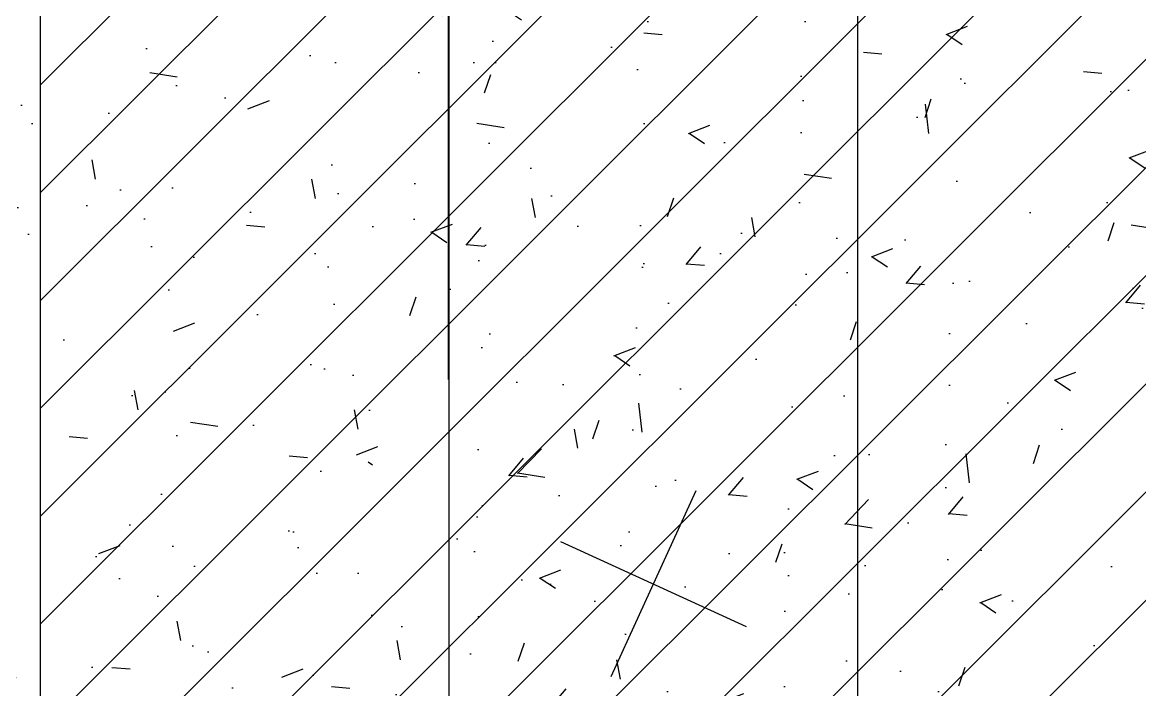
# Model space of a CAD drawing. Header units: inches. Extents: x 0 to 1813292486, y 0 to 3473589894.
# Drawn here: x 600565277 to 600565824, y 3473203643 to 3473203969 of the extents above; entities that cross this region are included whole.
import ezdxf

# ---------------------------------------------------------------- set-up
doc = ezdxf.new("R2010")
doc.units = ezdxf.units.IN
doc.header["$LTSCALE"] = 1000
doc.header["$MEASUREMENT"] = 0
doc.linetypes.add('AX-MALL-GIRD-200$0$DOTE', pattern=[2.4200000000000004, 2, -0.2, 0.02, -0.2])
for name, color, linetype in [('A-Anno-Note', 241, 'Continuous'), ('AX-MALL-DIM-P02$0$A-Anno-Dims', 3, 'Continuous'), ('AX-MALL-DIM-P02$0$A-Detl-Thin', 131, 'Continuous'), ('AX-MALL-GIRD-200$0$A-Grid', 222, 'AX-MALL-GIRD-200$0$DOTE'), ('AX-MALL-P02-200$0$A-Anno-Note', 241, 'Continuous'), ('AX-MALL-WALL-P02$0$A-Anno-Note', 241, 'Continuous'), ('AX-MALL-WALL-P02-QT$0$A-Detl-Patt', 8, 'Continuous'), ('AX-MALL-WALL-P02-QT$0$A-Detl-Thin', 131, 'Continuous'), ('AX-MALL-WALL-P02-QT$0$A-Wall', 2, 'Continuous'), ('AX-MALL-WALL-P02-QT$0$A-Wall-Patt', 13, 'Continuous'), ('AX-MALL-WALL-P02-QT$0$A-Wind', 4, 'Continuous'), ('AX-MALL-ZTKD-P02$0$A-Anno-Note', 241, 'Continuous'), ('SX-MALL-WALL-L-2F~3F$0$S-COLU', 30, 'Continuous'), ('SX-MALL-WALL-L-2F~3F$0$S-PATT-WALL', 83, 'Continuous'), ('SX-MALL-WALL-L-2F~3F$0$单形心', 4, 'Continuous')]:
    doc.layers.add(name, color=color, linetype=linetype)
doc.styles.add('AX-MALL-DIM-P02$0$_TCH_DIM_T3', font='gbenor.shx')
doc.dimstyles.new('AX-MALL-DIM-P02$0$_TCH_ARCH&&180', dxfattribs={"dimtxt": 535.5, "dimasz": 270, "dimexe": 450, "dimexo": 450, "dimgap": 137.25, "dimtad": 1, "dimdec": 0, "dimzin": 0, "dimdsep": 46, "dimtxsty": 'AX-MALL-DIM-P02$0$_TCH_DIM_T3', "dimblk": 'AX-MALL-DIM-P02$0$_ArchTick', "dimcen": 0.09, "dimclrt": 7, "dimazin": 2, "dimtfac": 1, "dimtdec": 0, "dimtix": 1, "dimtmove": 2, "dimatfit": 3, "dimfxl": 500, "dimtolj": 1, "dimtzin": 0, "dimarcsym": 0})

# ---------------------------------------------------------------- blocks, each defined once
blk = doc.blocks.new('AX-MALL-GIRD-200')
at = {"layer": 'AX-MALL-GIRD-200$0$A-Grid'}
blk.add_line((600401631.5671628, 3473162765.920172), (600362902.028213, 3473058802.19309), dxfattribs=at)
blk = doc.blocks.new('AX-MALL-WALL-P02-QT$0$tj')
at = {"layer": 'AX-MALL-WALL-P02-QT$0$A-Detl-Patt'}
h = blk.add_hatch(dxfattribs=at)
h.set_pattern_fill('STEEL', color=256, scale=100.0000000000001, angle=50.43183869082386)
h.set_pattern_definition([(75.00000000004839, (-14278.19445574284, 156289.8254051208), (-153.3407249234246, 41.08752340989569), []), (75.00000000004839, (-14317.88195610046, 156358.5661673546), (-153.3407249234246, 41.08752340989569), [])])
edge = h.paths.add_edge_path()
edge.add_line((88101.273016572, 47666.64152574539), (87883.93542659283, 47459.84604215622))
edge.add_line((87883.93542659283, 47459.84604215622), (91571.54751467705, 43584.64122533798))
edge.add_arc((262949.389629302, 558937.705083496), 543101.4133620498, 251.6057364187558, 260.0288666978238)
edge.add_arc((172180.8466627672, -2862.146247219684), 27099.9982179492, 64.7128659603706, 96.9316049602786, ccw=False)
edge.add_arc((262948.9730309481, 558936.3205539446), 543099.9677998082, 261.6155114784545, 271.7251478115656)
edge.add_line((279298.9759148359, 16082.51663446426), (279298.9759315252, 16382.65274763107))
edge.add_arc((262948.9742454757, 558936.3204835369), 542799.9676941936, 261.62020364125146, 271.7261014454634, ccw=False)
edge.add_arc((172180.8456921196, -2862.14609140989), 27400.00151046549, 64.80631838577902, 96.83815911678944)
edge.add_arc((262949.394896181, 558937.7037490648), 542801.4137571028, 251.6136389015772, 260.02417327084333, ccw=False)
edge.add_line((91737.26096642017, 43845.69257831573), (88101.273016572, 47666.64152574539))
blk.add_lwpolyline([(88103.03003954887, 47737.33037519455), (87813.24658572674, 47461.60306501389), (91543.92713344097, 43541.13421487808, 0.03677856867194786), (168908.9495433569, 23989.2463850975, -0.1416543586965341), (183742.0972260237, 21592.70785188675, 0.04416604653312874), (279348.9759123325, 16034.00206041336), (279348.9759345055, 16434.18465709686, -0.04414427716130016), (183859.0483468771, 21979.79425859451, 0.1405450684183163), (168919.8474783897, 24393.46752309799, -0.03670519880877311), (91764.87840116024, 43889.20268630981), (88103.03007543087, 47737.33033752441)], format="xyb", dxfattribs=at)
blk.add_lwpolyline([(88101.273016572, 47666.64152574539), (87883.93542659283, 47459.84604215622), (91571.54751467705, 43584.64122533798, 0.0367693963449814), (168910.2986617088, 24039.77597379684, -0.1415142461245126), (183756.7420067787, 21641.08926153183, 0.04414024362697595), (279298.9759148359, 16082.51663446426), (279298.9759315252, 16382.65274763107, -0.04412389944666065), (183844.4648458958, 21931.40288829803, 0.1406825130026793), (168918.4574091434, 24342.94360637665, -0.03671436212623864), (91737.26096642017, 43845.69257831573)], format="xyb", close=True, dxfattribs=at)
blk = doc.blocks.new('SX-MALL-WALL-L-2F~3F$0$BANWANG_XINGXIN')
at = {"color": 0}
for points in [[(0.7071067811865476, 0.7071067811865475), (-0.7071067811865477, -0.7071067811865475)], [(-0.7071067811865475, 0.7071067811865476), (0.7071067811865474, -0.7071067811865477)]]:
    blk.add_lwpolyline(points, dxfattribs=at)
blk = doc.blocks.new('SX-MALL-WALL-L-2F~3F')
at = {"layer": 'SX-MALL-WALL-L-2F~3F$0$S-PATT-WALL'}
h = blk.add_hatch(dxfattribs=at)
h.set_pattern_fill('钢筋混凝土', color=256, scale=15, pattern_type=2)
h.set_pattern_definition([(24.56816126897118, (600282172.4755708, 3473143161.682782), (-15.59158027413805, 34.10502345044068), []), (29.56816126897116, (600282172.4755708, 3473143161.682782), (97.53445418546843, -46.37920058067958), [11.25, -123.75]), (334.5681612689711, (600282172.4755708, 3473143161.682782), (19.88439785656707, 112.9961142691283), [9, -99]), (80.01956126897115, (600282180.603442, 3473143157.817849), (117.4189030114315, 66.61682160370667), [9.5610285, -105.1713168]), (25.7523612689711, (600282182.9483558, 3473143189.795426), (141.3476151987025, -79.15081602295618), [16.87499999999999, -185.6249999999999]), (76.20376126897115, (600282194.7273195, 3473143183.199517), (182.3878363477913, 87.98253884876249), [14.3415432, -157.75695]), (330.7523612689712, (600282182.9483558, 3473143189.795426), (182.3877676883663, 87.98268128173007), [13.5, -148.5]), (0.5681612689711814, (600282194.3864818, 3473143177.530872), (62.82047313484725, -87.84980452382398), [11.25, -123.75]), (305.5681612689711, (600282194.3864818, 3473143177.530872), (72.17288947808169, 89.18848099628539), [9, -99]), (51.01956126897117, (600282199.6215165, 3473143170.210052), (134.9933625481983, 1.338571222877746), [9.5610285, -105.1713168]), (17.06816126897112, (600282172.4755708, 3473143161.682782), (19.14085718805359, 46.15589492260482), [0, -97.8, 0, -100.5, 0, -99.375]), (347.0681612689712, (600282172.4755708, 3473143161.682782), (57.63084703015332, 41.66442752021282), [0, -57.3, 0, -95.55, 0, -37.875]), (307.0681612689711, (600282141.1299723, 3473143173.359937), (73.85473998631473, -31.1234233745879), [0, -37.5, 0, -117, 0, -155.25]), (297.0681612689711, (600282127.0736501, 3473143178.596329), (87.21641675050711, -16.46683789322844), [0, -48.74999999999998, 0, -77.69999999999995, 0, -110.25])])
h.paths.add_polyline_path([(600366413.7745755, 3473068801.871237), (600366976.0275319, 3473068592.415514), (600367220.3925145, 3473069248.377216), (600366658.1395581, 3473069457.83294)])
at = {"layer": 'SX-MALL-WALL-L-2F~3F$0$S-COLU'}
blk.add_lwpolyline([(600366413.7745755, 3473068801.871237), (600366976.0275319, 3473068592.415514), (600367220.3925145, 3473069248.377216), (600366658.1395581, 3473069457.83294)], close=True, dxfattribs=at)
at = {"layer": 'SX-MALL-WALL-L-2F~3F$0$单形心', "xscale": 50, "yscale": 50, "zscale": 50}
blk.add_blockref('SX-MALL-WALL-L-2F~3F$0$BANWANG_XINGXIN', (600366817.083545, 3473069025.124227), dxfattribs=at)
blk = doc.blocks.new('SX-MALL-WALL-2F~3F')
blk.add_blockref('SX-MALL-WALL-L-2F~3F', (0, 0))
blk = doc.blocks.new('AX-MALL-WALL-P02-QT')
at = {"layer": 'AX-MALL-WALL-P02-QT$0$A-Wall-Patt'}
h = blk.add_hatch(dxfattribs=at)
h.set_pattern_fill('普通砖', color=256, scale=200, style=0)
h.set_pattern_definition([(45, (0, 359.0227), (-353.55353201463, 353.55353201463), [])])
h.paths.add_polyline_path([(600366975.8554873, 3473068591.953695), (600370038.850872, 3473076814.11241), (600369913.9057859, 3473076860.658121), (600369816.5239596, 3473076790.222161), (600366788.4378581, 3473068661.772261)])
at = {"layer": 'AX-MALL-WALL-P02-QT$0$A-Wall'}
blk.add_line((600366788.4378581, 3473068661.772261), (600369816.5239596, 3473076790.222161), dxfattribs=at)
at = {"layer": 'AX-MALL-WALL-P02-QT$0$A-Detl-Thin'}
blk.add_blockref('SX-MALL-WALL-2F~3F', (0, 0), dxfattribs=at)
at = {"layer": 'AX-MALL-WALL-P02-QT$0$A-Detl-Thin', "rotation": 339.5681613091762}
blk.add_blockref('AX-MALL-WALL-P02-QT$0$tj', (600144118.6961328, 3473128496.287411), dxfattribs=at)
at = {"layer": 'AX-MALL-WALL-P02-QT$0$A-Wind'}
blk.add_blockref('AX-MALL-GIRD-200', (0, 0), dxfattribs=at)
blk = doc.blocks.new('AX-MALL-WALL-P02')
at = {"layer": 'AX-MALL-WALL-P02$0$A-Anno-Note'}
blk.add_blockref('AX-MALL-WALL-P02-QT', (0, 0), dxfattribs=at)
blk = doc.blocks.new('AX-MALL-ZTKD-P02')
at = {"layer": 'AX-MALL-ZTKD-P02$0$A-Anno-Note'}
blk.add_blockref('AX-MALL-GIRD-200', (0, 0), dxfattribs=at)
blk = doc.blocks.new('AX-MALL-DIM-P02$0$_ArchTick')
at = {"color": 0, "linetype": 'ByBlock', "const_width": 0.4}
blk.add_lwpolyline([(-0.5, -0.5), (0.5, 0.5)], dxfattribs=at)
blk = doc.blocks.new('*D1052')
at = {"layer": 'AX-MALL-DIM-P02$0$A-Anno-Dims', "color": 0, "lineweight": -2, "transparency": 16777216}
for p, q in [((600365633.4330313, 3473069572.256371), (600365956.022249, 3473070439.287804)), ((600366758.1108485, 3473069153.806793), (600367080.7000662, 3473070020.838225)), ((600365799.1036704, 3473070017.533658), (600366923.7814876, 3473069599.084079))]:
    blk.add_line(p, q, dxfattribs=at)
at = {"layer": 'AX-MALL-DIM-P02$0$A-Anno-Dims', "color": 0, "lineweight": -2, "transparency": 16777216, "xscale": 270, "yscale": 270, "zscale": 270}
for p, rotation in [((600365799.1036704, 3473070017.533658), 159.5916919259749), ((600366923.7814876, 3473069599.084079), 339.5916919259749)]:
    blk.add_blockref('AX-MALL-DIM-P02$0$_ArchTick', p, dxfattribs=dict(at, rotation=rotation))
at = {"layer": 'AX-MALL-DIM-P02$0$A-Anno-Dims', "color": 7, "transparency": 16777216, "insert": (600365314.3814245, 3473070764.442559), "char_height": 535.5, "attachment_point": 5, "rotation": 339.5916919259749, "style": 'AX-MALL-DIM-P02$0$_TCH_DIM_T3'}
blk.add_mtext('\\A1;1200', dxfattribs=at)
blk = doc.blocks.new('AX-MALL-DIM-P02')
at = {"layer": 'AX-MALL-DIM-P02$0$A-Detl-Thin'}
blk.add_blockref('AX-MALL-ZTKD-P02', (-2.384185791015625e-06, 9.5367431640625e-07), dxfattribs=at)
at = {"layer": 'AX-MALL-DIM-P02$0$A-Anno-Dims'}
dim = blk.add_linear_dim(base=(600366923.7814876, 3473069599.084079), p1=(600365476.5144526, 3473069150.502225), p2=(600366601.1922698, 3473068732.052647), angle=339.5916919473131, dimstyle='AX-MALL-DIM-P02$0$_TCH_ARCH&&180', dxfattribs=at)
dim.commit()
dim.dimension.update_dxf_attribs({"geometry": '*D1052', "text_midpoint": (600365314.3814245, 3473070764.442559), "dimtype": 129})
blk = doc.blocks.new('AX-MALL-P02-200')
at = {"layer": 'AX-MALL-P02-200$0$A-Anno-Note'}
blk.add_blockref('AX-MALL-WALL-P02', (0, 0), dxfattribs=at)
blk.add_blockref('AX-MALL-DIM-P02', (0, 0), dxfattribs=at)

msp = doc.modelspace()

# ---------------------------------------------------------------- block references
at = {"layer": 'A-Anno-Note', "rotation": 20.43183869077545}
msp.add_blockref('AX-MALL-P02-200', (1250392458.527329, 9048125.682563305), dxfattribs=at)

doc.saveas('drawing.dxf')
